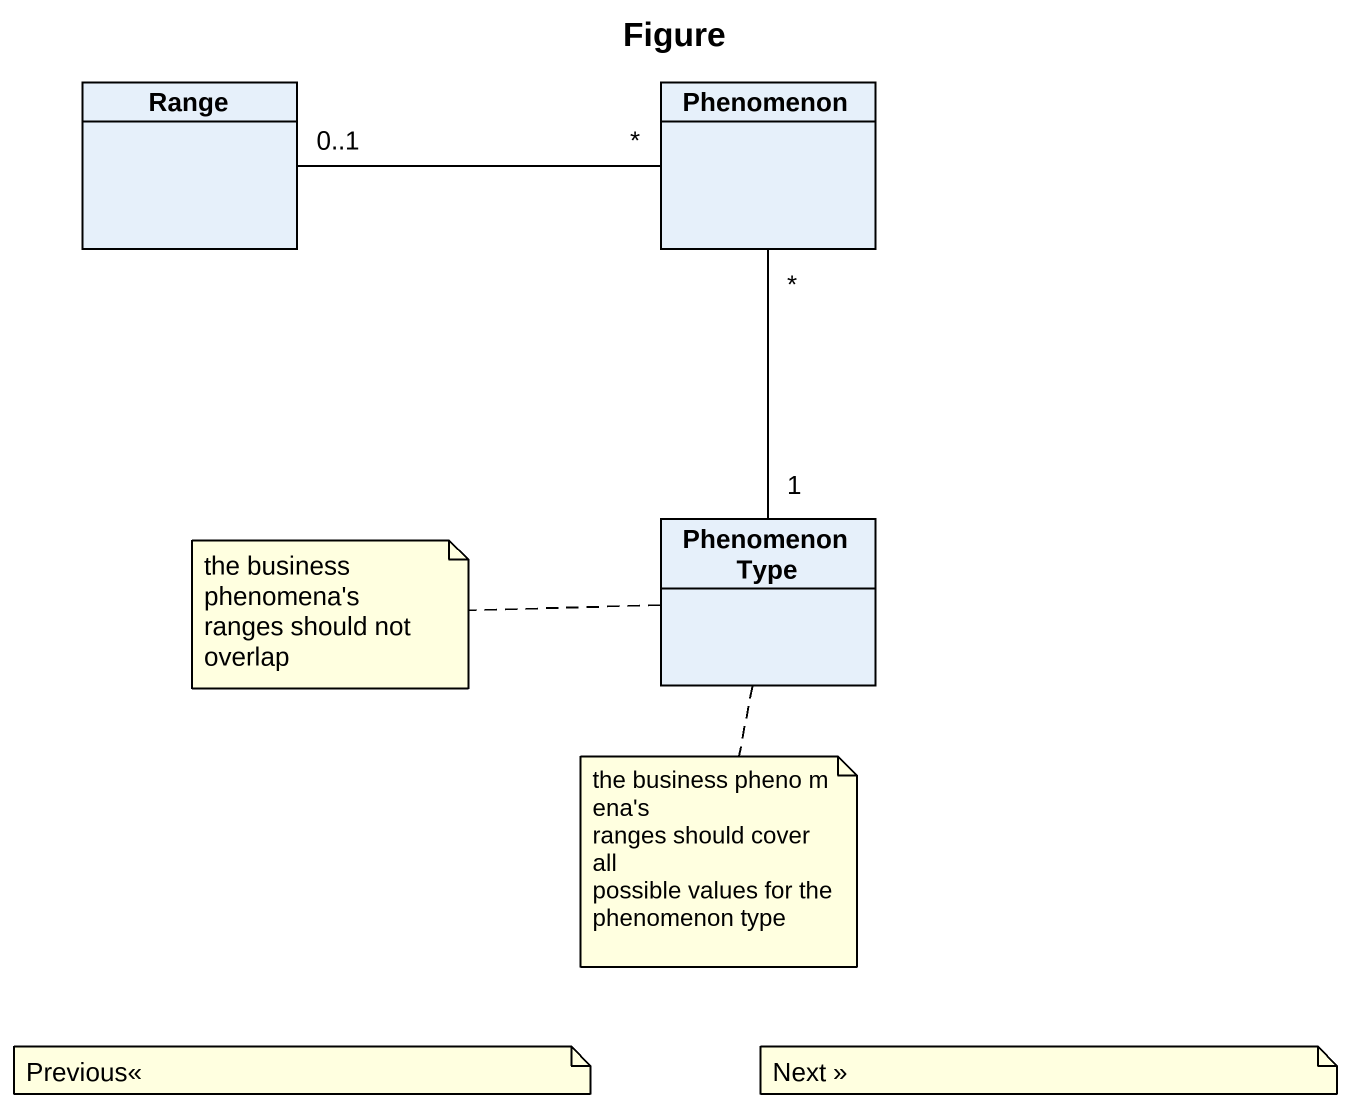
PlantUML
@startuml
title Figure
hide circle
hide empty members
class Range
class Phenomenon
class "Phenomenon Type" as Phenomenon_Type
Range "0..1" -right- "*" Phenomenon
Phenomenon_Type "1" -up- "*" Phenomenon
note left of Phenomenon_Type
  the business phenomena's
  ranges should not overlap
end note
note bottom of Phenomenon_Type
  the business pheno m ena's
  ranges should cover all
  possible values for the
  phenomenon type
end note
note as N3
  Previous<<
end note
note as N4
  Next >>
end note
@enduml
